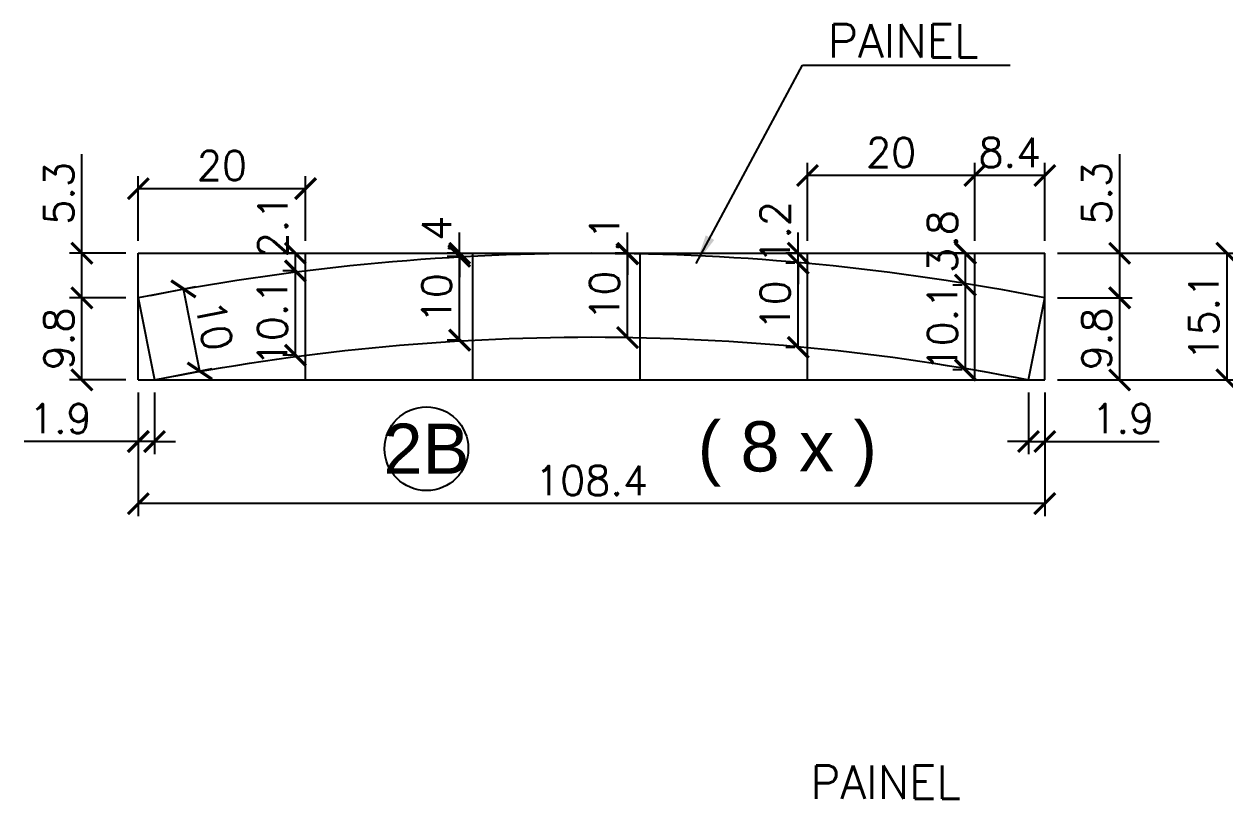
# Model space of a CAD drawing. Extents: x 2582 to 11841, y -26396 to 2611.
# Drawn here: x 3507.9 to 3795.1, y -557.8 to -372.6 of the extents above; entities that cross this region are included whole.
import ezdxf
from ezdxf.enums import TextEntityAlignment as Align

# ---------------------------------------------------------------- set-up
doc = ezdxf.new("R2010")
doc.units = 0
for name, color, linetype in [('COTA', 241, 'Continuous'), ('Painéis', 200, 'Continuous'), ('Romaneio', 10, 'Continuous')]:
    doc.layers.add(name, color=color, linetype=linetype)
doc.styles.add('ARIAL', font='arial.ttf')
doc.styles.add('COTA TECNICA', font='techl___.ttf', dxfattribs={"height": 10})
doc.styles.add('Romans', font='romans.shx')
doc.dimstyles.new('Cota Seção (2x)', dxfattribs={"dimtxt": 7, "dimasz": 5, "dimexe": 3, "dimexo": 3, "dimgap": 2, "dimtad": 3, "dimdec": 1, "dimlfac": 0.5, "dimzin": 12, "dimdsep": 46, "dimtxsty": 'Romans', "dimblk": 'ARCHTICK', "dimcen": 0, "dimclrd": 4, "dimclre": 4, "dimclrt": 1, "dimadec": 1, "dimazin": 3, "dimtfac": 1, "dimtdec": 1, "dimtmove": 0, "dimatfit": 3, "dimldrblk": 'OBLIQUE', "dimfxl": 1, "dimtolj": 1, "dimtzin": 12, "dimarcsym": 0})
doc.dimstyles.new('PAINEL', dxfattribs={"dimtxt": 10, "dimasz": 3, "dimexe": 3, "dimexo": 3, "dimgap": 3, "dimtad": 1, "dimdec": 1, "dimzin": 12, "dimdsep": 46, "dimtxsty": 'COTA TECNICA', "dimblk1": 'OBLIQUE', "dimblk2": 'OBLIQUE', "dimsah": 1, "dimcen": 0.9, "dimclrd": 4, "dimclre": 4, "dimclrt": 240, "dimadec": 1, "dimazin": 3, "dimtfac": 1, "dimtdec": 1, "dimtmove": 0, "dimatfit": 3, "dimfxl": 1, "dimtolj": 1, "dimtzin": 12, "dimarcsym": 0})

# ---------------------------------------------------------------- blocks, each defined once
blk = doc.blocks.new('_ArchTick')
at = {"color": 0, "linetype": 'ByBlock', "const_width": 0.15}
blk.add_lwpolyline([(-0.5, -0.5), (0.5, 0.5)], dxfattribs=at)
blk = doc.blocks.new('*D243')
at = {"layer": 'COTA', "color": 4, "linetype": 'ByBlock', "lineweight": -2, "transparency": 16777216}
for p, q in [((3535.27, -460.64), (3535.27, -490.19)), ((3752.01, -487.19), (3535.27, -487.19))]:
    blk.add_line(p, q, dxfattribs=at)
at = {"layer": 'COTA', "color": 4, "lineweight": -2, "transparency": 16777216}
blk.add_line((3752.01, -460.64), (3752.01, -490.19), dxfattribs=at)
at = {"layer": 'Defpoints', "color": 0, "linetype": 'ByBlock', "transparency": 16777216}
for p in [(3535.27, -457.64), (3752.01, -457.64), (3535.27, -487.19)]:
    blk.add_point(p, dxfattribs=at)
at = {"layer": 'COTA', "color": 4, "linetype": 'ByBlock', "lineweight": -2, "transparency": 16777216, "xscale": 5, "yscale": 5, "zscale": 5, "rotation": 180}
blk.add_blockref('_ArchTick', (3535.27, -487.19), dxfattribs=at)
at = {"layer": 'COTA', "color": 4, "linetype": 'ByBlock', "lineweight": -2, "transparency": 16777216, "xscale": 5, "yscale": 5, "zscale": 5}
blk.add_blockref('_ArchTick', (3752.01, -487.19), dxfattribs=at)
at = {"layer": 'COTA', "color": 1, "linetype": 'ByBlock', "transparency": 16777216, "insert": (3643.64, -481.69), "char_height": 7, "attachment_point": 5, "style": 'Romans'}
blk.add_mtext('\\A1;108.4', dxfattribs=at)
blk = doc.blocks.new('_Oblique')
at = {"color": 0, "linetype": 'ByBlock', "lineweight": -2}
blk.add_line((-0.5, -0.5), (0.5, 0.5), dxfattribs=at)
blk = doc.blocks.new('*D256')
at = {"layer": 'COTA', "color": 4, "lineweight": -2, "transparency": 16777216}
blk.add_line((3748.12, -460.64), (3748.12, -475.36), dxfattribs=at)
at = {"layer": 'COTA', "color": 4, "linetype": 'ByBlock', "lineweight": -2, "transparency": 16777216}
for p, q in [((3752.01, -460.64), (3752.01, -475.36)), ((3748.12, -472.36), (3743.12, -472.36)), ((3748.12, -472.36), (3752.01, -472.36)), ((3752.01, -472.36), (3779.34, -472.36))]:
    blk.add_line(p, q, dxfattribs=at)
at = {"layer": 'Defpoints', "color": 0, "linetype": 'ByBlock', "transparency": 16777216}
for p in [(3748.12, -457.64), (3752.01, -457.64), (3752.01, -472.36)]:
    blk.add_point(p, dxfattribs=at)
at = {"layer": 'COTA', "color": 4, "linetype": 'ByBlock', "lineweight": -2, "transparency": 16777216, "xscale": 5, "yscale": 5, "zscale": 5}
blk.add_blockref('_ArchTick', (3748.12, -472.36), dxfattribs=at)
at = {"layer": 'COTA', "color": 4, "linetype": 'ByBlock', "lineweight": -2, "transparency": 16777216, "xscale": 5, "yscale": 5, "zscale": 5, "rotation": 180}
blk.add_blockref('_ArchTick', (3752.01, -472.36), dxfattribs=at)
at = {"layer": 'COTA', "color": 1, "linetype": 'ByBlock', "transparency": 16777216, "insert": (3770.67, -466.86), "char_height": 7, "attachment_point": 5, "style": 'Romans'}
blk.add_mtext('\\A1;1.9', dxfattribs=at)
blk = doc.blocks.new('*D257')
at = {"layer": 'COTA', "color": 4, "linetype": 'ByBlock', "lineweight": -2, "transparency": 16777216}
for p, q in [((3535.27, -460.64), (3535.27, -475.36)), ((3535.27, -472.36), (3507.94, -472.36)), ((3539.16, -472.36), (3535.27, -472.36)), ((3539.16, -472.36), (3544.16, -472.36))]:
    blk.add_line(p, q, dxfattribs=at)
at = {"layer": 'COTA', "color": 4, "lineweight": -2, "transparency": 16777216}
blk.add_line((3539.16, -460.64), (3539.16, -475.36), dxfattribs=at)
at = {"layer": 'Defpoints', "color": 0, "linetype": 'ByBlock', "transparency": 16777216}
for p in [(3535.27, -457.64), (3539.16, -457.64), (3535.27, -472.36)]:
    blk.add_point(p, dxfattribs=at)
at = {"layer": 'COTA', "color": 4, "linetype": 'ByBlock', "lineweight": -2, "transparency": 16777216, "xscale": 5, "yscale": 5, "zscale": 5}
blk.add_blockref('_ArchTick', (3535.27, -472.36), dxfattribs=at)
at = {"layer": 'COTA', "color": 4, "linetype": 'ByBlock', "lineweight": -2, "transparency": 16777216, "xscale": 5, "yscale": 5, "zscale": 5, "rotation": 180}
blk.add_blockref('_ArchTick', (3539.16, -472.36), dxfattribs=at)
at = {"layer": 'COTA', "color": 1, "linetype": 'ByBlock', "transparency": 16777216, "insert": (3516.61, -466.86), "char_height": 7, "attachment_point": 5, "style": 'Romans'}
blk.add_mtext('\\A1;1.9', dxfattribs=at)
blk = doc.blocks.new('*D258')
at = {"layer": 'COTA', "color": 4, "linetype": 'ByBlock', "lineweight": -2, "transparency": 16777216}
for p, q in [((3755.01, -438.03), (3772.91, -438.03)), ((3769.91, -457.64), (3769.91, -438.03))]:
    blk.add_line(p, q, dxfattribs=at)
at = {"layer": 'COTA', "color": 4, "lineweight": -2, "transparency": 16777216}
blk.add_line((3755.01, -457.64), (3772.91, -457.64), dxfattribs=at)
at = {"layer": 'Defpoints', "color": 0, "linetype": 'ByBlock', "transparency": 16777216}
for p in [(3752.01, -438.03), (3769.91, -438.03), (3752.01, -457.64)]:
    blk.add_point(p, dxfattribs=at)
at = {"layer": 'COTA', "color": 4, "linetype": 'ByBlock', "lineweight": -2, "transparency": 16777216, "xscale": 5, "yscale": 5, "zscale": 5}
for p, rotation in [((3769.91, -438.03), 90), ((3769.91, -457.64), 270)]:
    blk.add_blockref('_ArchTick', p, dxfattribs=dict(at, rotation=rotation))
at = {"layer": 'COTA', "color": 1, "linetype": 'ByBlock', "transparency": 16777216, "insert": (3764.41, -447.84), "char_height": 7, "attachment_point": 5, "rotation": 90, "style": 'Romans'}
blk.add_mtext('\\A1;9.8', dxfattribs=at)
blk = doc.blocks.new('*D259')
at = {"layer": 'COTA', "color": 4, "linetype": 'ByBlock', "lineweight": -2, "transparency": 16777216}
for p, q in [((3769.91, -427.39), (3769.91, -403.72)), ((3755.01, -427.39), (3772.91, -427.39)), ((3769.91, -438.03), (3769.91, -427.39))]:
    blk.add_line(p, q, dxfattribs=at)
at = {"layer": 'COTA', "color": 4, "lineweight": -2, "transparency": 16777216}
blk.add_line((3755.01, -438.03), (3772.91, -438.03), dxfattribs=at)
at = {"layer": 'Defpoints', "color": 0, "linetype": 'ByBlock', "transparency": 16777216}
for p in [(3752.01, -427.39), (3769.91, -427.39), (3752.01, -438.03)]:
    blk.add_point(p, dxfattribs=at)
at = {"layer": 'COTA', "color": 4, "linetype": 'ByBlock', "lineweight": -2, "transparency": 16777216, "xscale": 5, "yscale": 5, "zscale": 5}
for p, rotation in [((3769.91, -427.39), 90), ((3769.91, -438.03), 270)]:
    blk.add_blockref('_ArchTick', p, dxfattribs=dict(at, rotation=rotation))
at = {"layer": 'COTA', "color": 1, "linetype": 'ByBlock', "transparency": 16777216, "insert": (3764.41, -413.05), "char_height": 7, "attachment_point": 5, "rotation": 90, "style": 'Romans'}
blk.add_mtext('\\A1;5.3', dxfattribs=at)
blk = doc.blocks.new('*D49')
at = {"layer": 'COTA', "color": 4, "lineweight": -2, "transparency": 16777216}
blk.add_line((3755.01, -427.39), (3798.55, -427.39), dxfattribs=at)
at = {"layer": 'COTA', "color": 4, "linetype": 'ByBlock', "lineweight": -2, "transparency": 16777216}
for p, q in [((3795.55, -427.39), (3795.55, -457.64)), ((3755.01, -457.64), (3798.55, -457.64))]:
    blk.add_line(p, q, dxfattribs=at)
at = {"layer": 'Defpoints', "color": 0, "linetype": 'ByBlock', "transparency": 16777216}
for p in [(3752.01, -427.39), (3752.01, -457.64), (3795.55, -457.64)]:
    blk.add_point(p, dxfattribs=at)
at = {"layer": 'COTA', "color": 4, "linetype": 'ByBlock', "lineweight": -2, "transparency": 16777216, "xscale": 5, "yscale": 5, "zscale": 5}
for p, rotation in [((3795.55, -427.39), 90), ((3795.55, -457.64), 270)]:
    blk.add_blockref('_ArchTick', p, dxfattribs=dict(at, rotation=rotation))
at = {"layer": 'COTA', "color": 1, "linetype": 'ByBlock', "transparency": 16777216, "insert": (3790.05, -442.52), "char_height": 7, "attachment_point": 5, "rotation": 90, "style": 'Romans'}
blk.add_mtext('\\A1;15.1', dxfattribs=at)
blk = doc.blocks.new('*D260')
at = {"layer": 'COTA', "color": 4, "linetype": 'ByBlock', "lineweight": -2, "transparency": 16777216}
for p, q in [((3532.27, -438.03), (3518.78, -438.03)), ((3521.78, -457.64), (3521.78, -438.03))]:
    blk.add_line(p, q, dxfattribs=at)
at = {"layer": 'COTA', "color": 4, "lineweight": -2, "transparency": 16777216}
blk.add_line((3532.27, -457.64), (3518.78, -457.64), dxfattribs=at)
at = {"layer": 'Defpoints', "color": 0, "linetype": 'ByBlock', "transparency": 16777216}
for p in [(3521.78, -438.03), (3535.27, -438.03), (3535.27, -457.64)]:
    blk.add_point(p, dxfattribs=at)
at = {"layer": 'COTA', "color": 4, "linetype": 'ByBlock', "lineweight": -2, "transparency": 16777216, "xscale": 5, "yscale": 5, "zscale": 5}
for p, rotation in [((3521.78, -438.03), 90), ((3521.78, -457.64), 270)]:
    blk.add_blockref('_ArchTick', p, dxfattribs=dict(at, rotation=rotation))
at = {"layer": 'COTA', "color": 1, "linetype": 'ByBlock', "transparency": 16777216, "insert": (3516.28, -447.84), "char_height": 7, "attachment_point": 5, "rotation": 90, "style": 'Romans'}
blk.add_mtext('\\A1;9.8', dxfattribs=at)
blk = doc.blocks.new('*D261')
at = {"layer": 'COTA', "color": 4, "linetype": 'ByBlock', "lineweight": -2, "transparency": 16777216}
for p, q in [((3521.78, -427.39), (3521.78, -403.72)), ((3532.27, -427.39), (3518.78, -427.39)), ((3521.78, -438.03), (3521.78, -427.39))]:
    blk.add_line(p, q, dxfattribs=at)
at = {"layer": 'COTA', "color": 4, "lineweight": -2, "transparency": 16777216}
blk.add_line((3532.27, -438.03), (3518.78, -438.03), dxfattribs=at)
at = {"layer": 'Defpoints', "color": 0, "linetype": 'ByBlock', "transparency": 16777216}
for p in [(3521.78, -427.39), (3535.27, -427.39), (3535.27, -438.03)]:
    blk.add_point(p, dxfattribs=at)
at = {"layer": 'COTA', "color": 4, "linetype": 'ByBlock', "lineweight": -2, "transparency": 16777216, "xscale": 5, "yscale": 5, "zscale": 5}
for p, rotation in [((3521.78, -427.39), 90), ((3521.78, -438.03), 270)]:
    blk.add_blockref('_ArchTick', p, dxfattribs=dict(at, rotation=rotation))
at = {"layer": 'COTA', "color": 1, "linetype": 'ByBlock', "transparency": 16777216, "insert": (3516.28, -413.05), "char_height": 7, "attachment_point": 5, "rotation": 90, "style": 'Romans'}
blk.add_mtext('\\A1;5.3', dxfattribs=at)
blk = doc.blocks.new('*D798')
at = {"layer": 'COTA', "color": 4, "linetype": 'ByBlock', "lineweight": -2, "transparency": 16777216}
for p, q in [((3538.22, -437.44), (3549.01, -435.3)), ((3549.95, -455.51), (3546.06, -435.89))]:
    blk.add_line(p, q, dxfattribs=at)
at = {"layer": 'COTA', "color": 4, "lineweight": -2, "transparency": 16777216}
blk.add_line((3542.11, -457.06), (3552.9, -454.92), dxfattribs=at)
at = {"layer": 'Defpoints', "color": 0, "linetype": 'ByBlock', "transparency": 16777216}
for p in [(3546.06, -435.89), (3535.27, -438.03), (3539.16, -457.64)]:
    blk.add_point(p, dxfattribs=at)
at = {"layer": 'COTA', "color": 4, "linetype": 'ByBlock', "lineweight": -2, "transparency": 16777216, "xscale": 5, "yscale": 5, "zscale": 5}
for p, rotation in [((3546.06, -435.89), 101.2144764172701), ((3549.95, -455.51), 281.21447641727)]:
    blk.add_blockref('_ArchTick', p, dxfattribs=dict(at, rotation=rotation))
at = {"layer": 'COTA', "color": 1, "linetype": 'ByBlock', "transparency": 16777216, "insert": (3553.4, -444.63), "char_height": 7, "attachment_point": 5, "rotation": 281.2145, "style": 'Romans'}
blk.add_mtext('\\A1;10', dxfattribs=at)
blk = doc.blocks.new('*D856')
at = {"layer": 'COTA', "color": 4, "linetype": 'ByBlock', "lineweight": -2, "transparency": 16777216}
for p, q in [((3572.27, -431.6), (3569.83, -431.6)), ((3572.83, -451.75), (3572.83, -431.6))]:
    blk.add_line(p, q, dxfattribs=at)
at = {"layer": 'COTA', "color": 4, "lineweight": -2, "transparency": 16777216}
blk.add_line((3572.27, -451.75), (3569.83, -451.75), dxfattribs=at)
at = {"layer": 'Defpoints', "color": 0, "linetype": 'ByBlock', "transparency": 16777216}
for p in [(3572.83, -431.6), (3575.27, -431.6), (3575.27, -451.75)]:
    blk.add_point(p, dxfattribs=at)
at = {"layer": 'COTA', "color": 4, "linetype": 'ByBlock', "lineweight": -2, "transparency": 16777216, "xscale": 5, "yscale": 5, "zscale": 5}
for p, rotation in [((3572.83, -431.6), 90), ((3572.83, -451.75), 270)]:
    blk.add_blockref('_ArchTick', p, dxfattribs=dict(at, rotation=rotation))
at = {"layer": 'COTA', "color": 1, "linetype": 'ByBlock', "transparency": 16777216, "insert": (3567.33, -443.91), "char_height": 7, "attachment_point": 5, "rotation": 90, "style": 'Romans'}
blk.add_mtext('\\A1;10.1', dxfattribs=at)
blk = doc.blocks.new('*D857')
at = {"layer": 'COTA', "color": 4, "linetype": 'ByBlock', "lineweight": -2, "transparency": 16777216}
for p, q in [((3572.27, -427.39), (3569.83, -427.39)), ((3572.83, -431.6), (3572.83, -427.39))]:
    blk.add_line(p, q, dxfattribs=at)
at = {"layer": 'COTA', "color": 4, "lineweight": -2, "transparency": 16777216}
blk.add_line((3572.27, -431.6), (3569.83, -431.6), dxfattribs=at)
at = {"layer": 'Defpoints', "color": 0, "linetype": 'ByBlock', "transparency": 16777216}
for p in [(3572.83, -427.39), (3575.27, -427.39), (3575.27, -431.6)]:
    blk.add_point(p, dxfattribs=at)
at = {"layer": 'COTA', "color": 4, "linetype": 'ByBlock', "lineweight": -2, "transparency": 16777216, "xscale": 5, "yscale": 5, "zscale": 5}
for p, rotation in [((3572.83, -427.39), 90), ((3572.83, -431.6), 270)]:
    blk.add_blockref('_ArchTick', p, dxfattribs=dict(at, rotation=rotation))
at = {"layer": 'COTA', "color": 1, "linetype": 'ByBlock', "transparency": 16777216, "insert": (3567.43, -420.86), "char_height": 7, "attachment_point": 5, "rotation": 90, "style": 'Romans'}
blk.add_mtext('\\A1;2.1', dxfattribs=at)
blk = doc.blocks.new('*D858')
at = {"layer": 'COTA', "color": 4, "linetype": 'ByBlock', "lineweight": -2, "transparency": 16777216}
for p, q in [((3612.27, -428.11), (3609.1, -428.11)), ((3612.1, -448.14), (3612.1, -428.11))]:
    blk.add_line(p, q, dxfattribs=at)
at = {"layer": 'COTA', "color": 4, "lineweight": -2, "transparency": 16777216}
blk.add_line((3612.27, -448.14), (3609.1, -448.14), dxfattribs=at)
at = {"layer": 'Defpoints', "color": 0, "linetype": 'ByBlock', "transparency": 16777216}
for p in [(3612.1, -428.11), (3615.27, -428.11), (3615.27, -448.14)]:
    blk.add_point(p, dxfattribs=at)
at = {"layer": 'COTA', "color": 4, "linetype": 'ByBlock', "lineweight": -2, "transparency": 16777216, "xscale": 5, "yscale": 5, "zscale": 5}
for p, rotation in [((3612.1, -428.11), 90), ((3612.1, -448.14), 270)]:
    blk.add_blockref('_ArchTick', p, dxfattribs=dict(at, rotation=rotation))
at = {"layer": 'COTA', "color": 1, "linetype": 'ByBlock', "transparency": 16777216, "insert": (3606.6, -438.12), "char_height": 7, "attachment_point": 5, "rotation": 90, "style": 'Romans'}
blk.add_mtext('\\A1;10', dxfattribs=at)
blk = doc.blocks.new('*D859')
at = {"layer": 'COTA', "color": 4, "linetype": 'ByBlock', "lineweight": -2, "transparency": 16777216}
for p, q in [((3612.1, -427.39), (3612.1, -422.39)), ((3612.27, -427.39), (3609.1, -427.39)), ((3612.1, -428.11), (3612.1, -427.39)), ((3612.1, -428.11), (3612.1, -433.11))]:
    blk.add_line(p, q, dxfattribs=at)
at = {"layer": 'COTA', "color": 4, "lineweight": -2, "transparency": 16777216}
blk.add_line((3612.27, -428.11), (3609.1, -428.11), dxfattribs=at)
at = {"layer": 'Defpoints', "color": 0, "linetype": 'ByBlock', "transparency": 16777216}
for p in [(3612.1, -427.39), (3615.27, -427.39), (3615.27, -428.11)]:
    blk.add_point(p, dxfattribs=at)
at = {"layer": 'COTA', "color": 4, "linetype": 'ByBlock', "lineweight": -2, "transparency": 16777216, "xscale": 5, "yscale": 5, "zscale": 5}
for p, rotation in [((3612.1, -427.39), 270), ((3612.1, -428.11), 90)]:
    blk.add_blockref('_ArchTick', p, dxfattribs=dict(at, rotation=rotation))
at = {"layer": 'COTA', "color": 1, "linetype": 'ByBlock', "transparency": 16777216, "insert": (3606.6, -422.9), "char_height": 7, "attachment_point": 5, "rotation": 90, "style": 'Romans'}
blk.add_mtext('\\A1;.4', dxfattribs=at)
blk = doc.blocks.new('*D860')
at = {"layer": 'COTA', "color": 4, "linetype": 'ByBlock', "lineweight": -2, "transparency": 16777216}
for p, q in [((3652.27, -427.51), (3649.26, -427.51)), ((3652.26, -447.51), (3652.26, -427.51))]:
    blk.add_line(p, q, dxfattribs=at)
at = {"layer": 'COTA', "color": 4, "lineweight": -2, "transparency": 16777216}
blk.add_line((3652.27, -447.51), (3649.26, -447.51), dxfattribs=at)
at = {"layer": 'Defpoints', "color": 0, "linetype": 'ByBlock', "transparency": 16777216}
for p in [(3652.26, -427.51), (3655.27, -427.51), (3655.27, -447.51)]:
    blk.add_point(p, dxfattribs=at)
at = {"layer": 'COTA', "color": 4, "linetype": 'ByBlock', "lineweight": -2, "transparency": 16777216, "xscale": 5, "yscale": 5, "zscale": 5}
for p, rotation in [((3652.26, -427.51), 90), ((3652.26, -447.51), 270)]:
    blk.add_blockref('_ArchTick', p, dxfattribs=dict(at, rotation=rotation))
at = {"layer": 'COTA', "color": 1, "linetype": 'ByBlock', "transparency": 16777216, "insert": (3646.76, -437.51), "char_height": 7, "attachment_point": 5, "rotation": 90, "style": 'Romans'}
blk.add_mtext('\\A1;10', dxfattribs=at)
blk = doc.blocks.new('*D861')
at = {"layer": 'COTA', "color": 4, "linetype": 'ByBlock', "lineweight": -2, "transparency": 16777216}
for p, q in [((3652.26, -427.39), (3652.26, -422.39)), ((3652.27, -427.39), (3649.26, -427.39)), ((3652.26, -427.51), (3652.26, -427.39)), ((3652.26, -427.51), (3652.26, -432.51))]:
    blk.add_line(p, q, dxfattribs=at)
at = {"layer": 'COTA', "color": 4, "lineweight": -2, "transparency": 16777216}
blk.add_line((3652.27, -427.51), (3649.26, -427.51), dxfattribs=at)
at = {"layer": 'Defpoints', "color": 0, "linetype": 'ByBlock', "transparency": 16777216}
for p in [(3652.26, -427.39), (3655.27, -427.39), (3655.27, -427.51)]:
    blk.add_point(p, dxfattribs=at)
at = {"layer": 'COTA', "color": 4, "linetype": 'ByBlock', "lineweight": -2, "transparency": 16777216, "xscale": 5, "yscale": 5, "zscale": 5}
for p, rotation in [((3652.26, -427.39), 270), ((3652.26, -427.51), 90)]:
    blk.add_blockref('_ArchTick', p, dxfattribs=dict(at, rotation=rotation))
at = {"layer": 'COTA', "color": 1, "linetype": 'ByBlock', "transparency": 16777216, "insert": (3646.76, -422.6), "char_height": 7, "attachment_point": 5, "rotation": 90, "style": 'Romans'}
blk.add_mtext('\\A1;.1', dxfattribs=at)
blk = doc.blocks.new('*D862')
at = {"layer": 'COTA', "color": 4, "linetype": 'ByBlock', "lineweight": -2, "transparency": 16777216}
for p, q in [((3692.27, -429.78), (3690.05, -429.78)), ((3693.05, -449.87), (3693.05, -429.78))]:
    blk.add_line(p, q, dxfattribs=at)
at = {"layer": 'COTA', "color": 4, "lineweight": -2, "transparency": 16777216}
blk.add_line((3692.27, -449.87), (3690.05, -449.87), dxfattribs=at)
at = {"layer": 'Defpoints', "color": 0, "linetype": 'ByBlock', "transparency": 16777216}
for p in [(3693.05, -429.78), (3695.27, -429.78), (3695.27, -449.87)]:
    blk.add_point(p, dxfattribs=at)
at = {"layer": 'COTA', "color": 4, "linetype": 'ByBlock', "lineweight": -2, "transparency": 16777216, "xscale": 5, "yscale": 5, "zscale": 5}
for p, rotation in [((3693.05, -429.78), 90), ((3693.05, -449.87), 270)]:
    blk.add_blockref('_ArchTick', p, dxfattribs=dict(at, rotation=rotation))
at = {"layer": 'COTA', "color": 1, "linetype": 'ByBlock', "transparency": 16777216, "insert": (3687.55, -439.83), "char_height": 7, "attachment_point": 5, "rotation": 90, "style": 'Romans'}
blk.add_mtext('\\A1;10', dxfattribs=at)
blk = doc.blocks.new('*D863')
at = {"layer": 'COTA', "color": 4, "linetype": 'ByBlock', "lineweight": -2, "transparency": 16777216}
for p, q in [((3693.05, -427.39), (3693.05, -422.39)), ((3692.27, -427.39), (3690.05, -427.39)), ((3693.05, -429.78), (3693.05, -427.39)), ((3693.05, -429.78), (3693.05, -434.78))]:
    blk.add_line(p, q, dxfattribs=at)
at = {"layer": 'COTA', "color": 4, "lineweight": -2, "transparency": 16777216}
blk.add_line((3692.27, -429.78), (3690.05, -429.78), dxfattribs=at)
at = {"layer": 'Defpoints', "color": 0, "linetype": 'ByBlock', "transparency": 16777216}
for p in [(3693.05, -427.39), (3695.27, -427.39), (3695.27, -429.78)]:
    blk.add_point(p, dxfattribs=at)
at = {"layer": 'COTA', "color": 4, "linetype": 'ByBlock', "lineweight": -2, "transparency": 16777216, "xscale": 5, "yscale": 5, "zscale": 5}
for p, rotation in [((3693.05, -427.39), 270), ((3693.05, -429.78), 90)]:
    blk.add_blockref('_ArchTick', p, dxfattribs=dict(at, rotation=rotation))
at = {"layer": 'COTA', "color": 1, "linetype": 'ByBlock', "transparency": 16777216, "insert": (3687.55, -422.39), "char_height": 7, "attachment_point": 5, "rotation": 90, "style": 'Romans'}
blk.add_mtext('\\A1;1.2', dxfattribs=at)
blk = doc.blocks.new('*D864')
at = {"layer": 'COTA', "color": 4, "linetype": 'ByBlock', "lineweight": -2, "transparency": 16777216}
for p, q in [((3732.27, -434.97), (3730.04, -434.97)), ((3733.04, -455.26), (3733.04, -434.97))]:
    blk.add_line(p, q, dxfattribs=at)
at = {"layer": 'COTA', "color": 4, "lineweight": -2, "transparency": 16777216}
blk.add_line((3732.27, -455.26), (3730.04, -455.26), dxfattribs=at)
at = {"layer": 'Defpoints', "color": 0, "linetype": 'ByBlock', "transparency": 16777216}
for p in [(3733.04, -434.97), (3735.27, -434.97), (3735.27, -455.26)]:
    blk.add_point(p, dxfattribs=at)
at = {"layer": 'COTA', "color": 4, "linetype": 'ByBlock', "lineweight": -2, "transparency": 16777216, "xscale": 5, "yscale": 5, "zscale": 5}
for p, rotation in [((3733.04, -434.97), 90), ((3733.04, -455.26), 270)]:
    blk.add_blockref('_ArchTick', p, dxfattribs=dict(at, rotation=rotation))
at = {"layer": 'COTA', "color": 1, "linetype": 'ByBlock', "transparency": 16777216, "insert": (3727.54, -445.12), "char_height": 7, "attachment_point": 5, "rotation": 90, "style": 'Romans'}
blk.add_mtext('\\A1;10.1', dxfattribs=at)
blk = doc.blocks.new('*D865')
at = {"layer": 'COTA', "color": 4, "linetype": 'ByBlock', "lineweight": -2, "transparency": 16777216}
for p, q in [((3732.27, -427.39), (3730.04, -427.39)), ((3733.04, -434.97), (3733.04, -427.39))]:
    blk.add_line(p, q, dxfattribs=at)
at = {"layer": 'COTA', "color": 4, "lineweight": -2, "transparency": 16777216}
blk.add_line((3732.27, -434.97), (3730.04, -434.97), dxfattribs=at)
at = {"layer": 'Defpoints', "color": 0, "linetype": 'ByBlock', "transparency": 16777216}
for p in [(3733.04, -427.39), (3735.27, -427.39), (3735.27, -434.97)]:
    blk.add_point(p, dxfattribs=at)
at = {"layer": 'COTA', "color": 4, "linetype": 'ByBlock', "lineweight": -2, "transparency": 16777216, "xscale": 5, "yscale": 5, "zscale": 5}
for p, rotation in [((3733.04, -427.39), 90), ((3733.04, -434.97), 270)]:
    blk.add_blockref('_ArchTick', p, dxfattribs=dict(at, rotation=rotation))
at = {"layer": 'COTA', "color": 1, "linetype": 'ByBlock', "transparency": 16777216, "insert": (3727.54, -424.58), "char_height": 7, "attachment_point": 5, "rotation": 90, "style": 'Romans'}
blk.add_mtext('\\A1;3.8', dxfattribs=at)
blk = doc.blocks.new('*D866')
at = {"layer": 'COTA', "color": 4, "lineweight": -2, "transparency": 16777216}
blk.add_line((3535.27, -424.39), (3535.27, -408.92), dxfattribs=at)
at = {"layer": 'COTA', "color": 4, "linetype": 'ByBlock', "lineweight": -2, "transparency": 16777216}
for p, q in [((3575.27, -424.39), (3575.27, -408.92)), ((3535.27, -411.92), (3575.27, -411.92))]:
    blk.add_line(p, q, dxfattribs=at)
at = {"layer": 'Defpoints', "color": 0, "linetype": 'ByBlock', "transparency": 16777216}
for p in [(3575.27, -411.92), (3535.27, -427.39), (3575.27, -427.39)]:
    blk.add_point(p, dxfattribs=at)
at = {"layer": 'COTA', "color": 4, "linetype": 'ByBlock', "lineweight": -2, "transparency": 16777216, "xscale": 5, "yscale": 5, "zscale": 5, "rotation": 180}
blk.add_blockref('_ArchTick', (3535.27, -411.92), dxfattribs=at)
at = {"layer": 'COTA', "color": 4, "linetype": 'ByBlock', "lineweight": -2, "transparency": 16777216, "xscale": 5, "yscale": 5, "zscale": 5}
blk.add_blockref('_ArchTick', (3575.27, -411.92), dxfattribs=at)
at = {"layer": 'COTA', "color": 1, "linetype": 'ByBlock', "transparency": 16777216, "insert": (3555.27, -406.42), "char_height": 7, "attachment_point": 5, "style": 'Romans'}
blk.add_mtext('\\A1;20', dxfattribs=at)
blk = doc.blocks.new('*D867')
at = {"layer": 'COTA', "color": 4, "linetype": 'ByBlock', "lineweight": -2, "transparency": 16777216}
for p, q in [((3735.27, -424.39), (3735.27, -405.8)), ((3752.01, -408.8), (3735.27, -408.8))]:
    blk.add_line(p, q, dxfattribs=at)
at = {"layer": 'COTA', "color": 4, "lineweight": -2, "transparency": 16777216}
blk.add_line((3752.01, -424.39), (3752.01, -405.8), dxfattribs=at)
at = {"layer": 'Defpoints', "color": 0, "linetype": 'ByBlock', "transparency": 16777216}
for p in [(3735.27, -408.8), (3735.27, -427.39), (3752.01, -427.39)]:
    blk.add_point(p, dxfattribs=at)
at = {"layer": 'COTA', "color": 4, "linetype": 'ByBlock', "lineweight": -2, "transparency": 16777216, "xscale": 5, "yscale": 5, "zscale": 5, "rotation": 180}
blk.add_blockref('_ArchTick', (3735.27, -408.8), dxfattribs=at)
at = {"layer": 'COTA', "color": 4, "linetype": 'ByBlock', "lineweight": -2, "transparency": 16777216, "xscale": 5, "yscale": 5, "zscale": 5}
blk.add_blockref('_ArchTick', (3752.01, -408.8), dxfattribs=at)
at = {"layer": 'COTA', "color": 1, "linetype": 'ByBlock', "transparency": 16777216, "insert": (3743.64, -403.3), "char_height": 7, "attachment_point": 5, "style": 'Romans'}
blk.add_mtext('\\A1;8.4', dxfattribs=at)
blk = doc.blocks.new('*D868')
at = {"layer": 'COTA', "color": 4, "linetype": 'ByBlock', "lineweight": -2, "transparency": 16777216}
for p, q in [((3695.27, -424.39), (3695.27, -405.8)), ((3735.27, -408.8), (3695.27, -408.8))]:
    blk.add_line(p, q, dxfattribs=at)
at = {"layer": 'COTA', "color": 4, "lineweight": -2, "transparency": 16777216}
blk.add_line((3735.27, -424.39), (3735.27, -405.8), dxfattribs=at)
at = {"layer": 'Defpoints', "color": 0, "linetype": 'ByBlock', "transparency": 16777216}
for p in [(3695.27, -408.8), (3695.27, -427.39), (3735.27, -427.39)]:
    blk.add_point(p, dxfattribs=at)
at = {"layer": 'COTA', "color": 4, "linetype": 'ByBlock', "lineweight": -2, "transparency": 16777216, "xscale": 5, "yscale": 5, "zscale": 5, "rotation": 180}
blk.add_blockref('_ArchTick', (3695.27, -408.8), dxfattribs=at)
at = {"layer": 'COTA', "color": 4, "linetype": 'ByBlock', "lineweight": -2, "transparency": 16777216, "xscale": 5, "yscale": 5, "zscale": 5}
blk.add_blockref('_ArchTick', (3735.27, -408.8), dxfattribs=at)
at = {"layer": 'COTA', "color": 1, "linetype": 'ByBlock', "transparency": 16777216, "insert": (3715.27, -403.3), "char_height": 7, "attachment_point": 5, "style": 'Romans'}
blk.add_mtext('\\A1;20', dxfattribs=at)

msp = doc.modelspace()

# ---------------------------------------------------------------- linework, layer by layer
at = {"layer": 'COTA', "linetype": 'ByBlock'}
for p, q in [((3535.27, -427.39), (3752.01, -427.39)), ((3535.27, -457.64), (3535.27, -427.39)), ((3575.27, -457.64), (3575.27, -427.39)), ((3615.27, -457.64), (3615.27, -427.39)), ((3655.27, -457.64), (3655.27, -427.39)), ((3695.27, -457.64), (3695.27, -427.39)), ((3735.27, -457.64), (3735.27, -427.39)), ((3752.01, -457.64), (3752.01, -427.39)), ((3535.27, -457.64), (3752.01, -457.64))]:
    msp.add_line(p, q, dxfattribs=at)
at = {"layer": 'Painéis'}
msp.add_lwpolyline([(3535.27, -438.03), (3539.16, -457.64, -0.098178), (3748.12, -457.64), (3752.01, -438.03, 0.098178)], format="xyb", close=True, dxfattribs=at)
at = {"layer": 'Romaneio', "color": 1, "linetype": 'ByBlock'}
msp.add_circle((3604.16, -474.08), 10, dxfattribs=at)

# ---------------------------------------------------------------- texts
at = {"color": 240, "char_height": 8, "attachment_point": 9, "style": 'Romans'}
for insert in [(3736.14, -380.6), (3731.93, -557.77)]:
    msp.add_mtext('\\A1;PAINEL', dxfattribs=dict(at, insert=insert))
at = {"layer": 'Romaneio', "color": 255, "linetype": 'ByBlock', "style": 'ARIAL'}
for s, p in [('2B', (3604.16, -474.08)), ('( 8 x )', (3690.45, -473.52))]:
    msp.add_text(s, height=12, dxfattribs=at).set_placement(p, align=Align.MIDDLE_CENTER)

# ---------------------------------------------------------------- dimensions: what is measured, and where the dimension line sits
at = {"layer": 'COTA', "linetype": 'ByBlock'}
dim = msp.add_linear_dim(base=(3695.27, -408.8), p1=(3735.27, -427.39), p2=(3695.27, -427.39), dimstyle='Cota Seção (2x)', override={"dimtmove": 1}, dxfattribs=at)
dim.commit()
dim.dimension.update_dxf_attribs({"geometry": '*D868', "text_midpoint": (3715.27, -403.3)})
for base, p1, p2, picture, middle in [((3735.27, -408.8), (3752.01, -427.39), (3735.27, -427.39), '*D867', (3743.64, -408.8)), ((3535.27, -487.19), (3752.01, -457.64), (3535.27, -457.64), '*D243', (3643.64, -487.19))]:
    dim = msp.add_linear_dim(base=base, p1=p1, p2=p2, dimstyle='Cota Seção (2x)', dxfattribs=at)
    dim.commit()
    dim.dimension.update_dxf_attribs({"geometry": picture, "text_midpoint": middle, "dimtype": 160})
for base, p1, p2, picture, middle in [((3575.27, -411.92), (3535.27, -427.39), (3575.27, -427.39), '*D866', (3555.27, -406.42)), ((3535.27, -472.36), (3539.16, -457.64), (3535.27, -457.64), '*D257', (3516.61, -466.86)), ((3752.01, -472.36), (3748.12, -457.64), (3752.01, -457.64), '*D256', (3770.67, -466.86))]:
    dim = msp.add_linear_dim(base=base, p1=p1, p2=p2, dimstyle='Cota Seção (2x)', dxfattribs=at)
    dim.commit()
    dim.dimension.update_dxf_attribs({"geometry": picture, "text_midpoint": middle})
for base, p1, p2, picture, middle in [((3521.78, -427.39), (3535.27, -438.03), (3535.27, -427.39), '*D261', (3516.28, -413.05)), ((3769.91, -427.39), (3752.01, -438.03), (3752.01, -427.39), '*D259', (3764.41, -413.05)), ((3652.26, -427.51), (3655.27, -447.51), (3655.27, -427.51), '*D860', (3646.76, -437.51)), ((3795.55, -457.64), (3752.01, -427.39), (3752.01, -457.64), '*D49', (3790.05, -442.52)), ((3612.1, -428.11), (3615.27, -448.14), (3615.27, -428.11), '*D858', (3606.6, -438.12)), ((3693.05, -429.78), (3695.27, -449.87), (3695.27, -429.78), '*D862', (3687.55, -439.83)), ((3521.78, -438.03), (3535.27, -457.64), (3535.27, -438.03), '*D260', (3516.28, -447.84)), ((3769.91, -438.03), (3752.01, -457.64), (3752.01, -438.03), '*D258', (3764.41, -447.84))]:
    dim = msp.add_linear_dim(base=base, p1=p1, p2=p2, angle=90, dimstyle='Cota Seção (2x)', dxfattribs=at)
    dim.commit()
    dim.dimension.update_dxf_attribs({"geometry": picture, "text_midpoint": middle})
for base, p1, p2, picture, middle in [((3572.83, -427.39), (3575.27, -431.6), (3575.27, -427.39), '*D857', (3572.93, -420.86)), ((3693.05, -427.39), (3695.27, -429.78), (3695.27, -427.39), '*D863', (3693.05, -422.39)), ((3612.1, -427.39), (3615.27, -428.11), (3615.27, -427.39), '*D859', (3612.1, -422.9)), ((3652.26, -427.39), (3655.27, -427.51), (3655.27, -427.39), '*D861', (3652.26, -422.6)), ((3733.04, -427.39), (3735.27, -434.97), (3735.27, -427.39), '*D865', (3733.04, -424.58))]:
    dim = msp.add_linear_dim(base=base, p1=p1, p2=p2, angle=90, dimstyle='Cota Seção (2x)', override={"dimtmove": 1}, dxfattribs=at)
    dim.commit()
    dim.dimension.update_dxf_attribs({"geometry": picture, "text_midpoint": middle, "dimtype": 160})
for base, p1, p2, picture, middle in [((3572.83, -431.6), (3575.27, -451.75), (3575.27, -431.6), '*D856', (3572.83, -443.91)), ((3733.04, -434.97), (3735.27, -455.26), (3735.27, -434.97), '*D864', (3733.04, -445.12))]:
    dim = msp.add_linear_dim(base=base, p1=p1, p2=p2, angle=90, dimstyle='Cota Seção (2x)', dxfattribs=at)
    dim.commit()
    dim.dimension.update_dxf_attribs({"geometry": picture, "text_midpoint": middle, "dimtype": 160})
dim = msp.add_aligned_dim(p1=(3539.16, -457.64), p2=(3535.27, -438.03), distance=-11, dimstyle='Cota Seção (2x)', dxfattribs=at)
dim.commit()
dim.dimension.update_dxf_attribs({"geometry": '*D798', "text_midpoint": (3553.4, -444.63)})

# ---------------------------------------------------------------- leaders
at = {"annotation_type": 0, "has_hookline": 1, "hookline_direction": 1, "horizontal_direction": (-1, 0, 0)}
msp.add_leader([(3668.65, -429.81), (3694.04, -382.45), (3739.73, -382.45)], dimstyle='PAINEL', override={"dimasz": 7}, dxfattribs=at)

doc.saveas('drawing.dxf')
